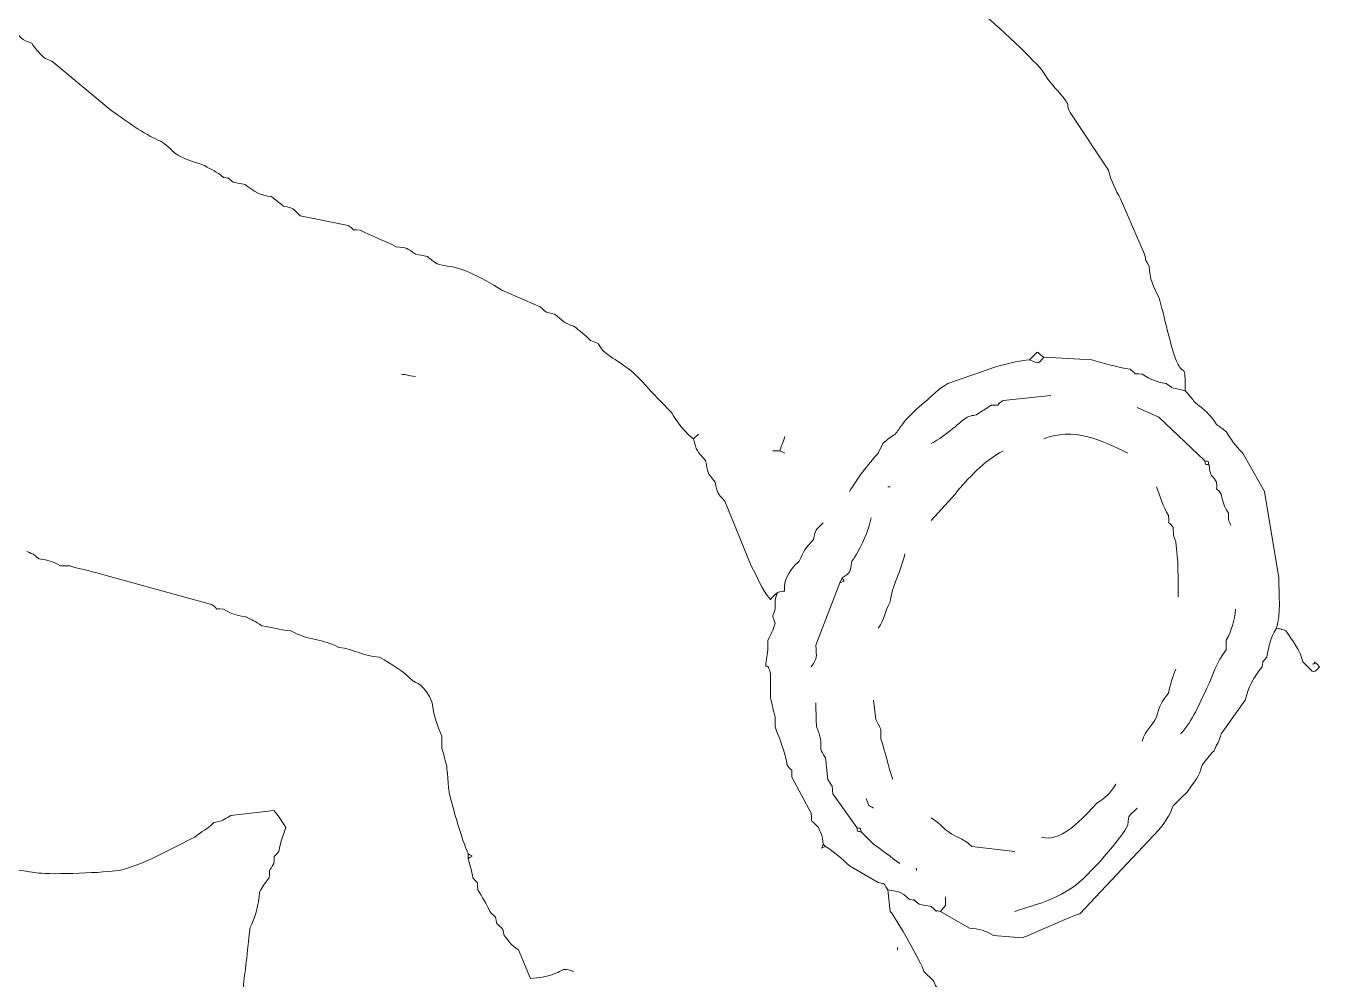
# Model space of a CAD drawing. Header units: centimetres. Extents: x -1591 to 2988, y -2086 to 1278.
# Drawn here: x -713.2 to -513, y -989.2 to -843.8 of the extents above; entities that cross this region are included whole.
import ezdxf

# ---------------------------------------------------------------- set-up
doc = ezdxf.new("R2010")
doc.units = ezdxf.units.CM
doc.header["$MEASUREMENT"] = 0
doc.layers.add('layer 1', color=7, linetype='Continuous')
picture_1 = doc.add_image_def('image1.jpg', size_in_pixel=(4696, 8380))

msp = doc.modelspace()

# ---------------------------------------------------------------- linework, layer by layer
at = {"layer": 'layer 1', "lineweight": 20}
for points, knots in [([(-591.668, -919.556), (-592.884, -920.872), (-592.773, -920.417), (-593.131, -922.116), (-593.131, -922.116), (-594.344, -923.43), (-594.673, -923.863), (-595.326, -925.408), (-595.326, -925.408), (-595.391, -925.505), (-596.833, -926.568), (-597.52, -928.7), (-597.52, -928.7), (-597.711, -930.592), (-597.096, -929.678), (-598.618, -930.163), (-598.618, -930.163), (-599.066, -930.534), (-599.454, -930.929), (-599.715, -931.26), (-599.715, -931.26), (-601.125, -929.695), (-601.605, -927.869), (-602.641, -926.139), (-602.641, -926.139), (-602.641, -926.139), (-606.664, -916.264), (-606.664, -916.264), (-606.664, -916.264), (-607.885, -914.91), (-607.803, -915.056), (-608.127, -913.338), (-608.127, -913.338), (-609.463, -911.857), (-609.237, -911.918), (-609.59, -910.046), (-609.59, -910.046), (-610.849, -908.683), (-611.051, -908.503), (-611.419, -906.754), (-611.419, -906.754), (-613.392, -905.333), (-614.767, -902.774), (-614.776, -902.764), (-614.776, -902.764), (-614.776, -902.764), (-618.003, -899.439), (-618.003, -899.439), (-618.003, -899.439), (-621.891, -894.903), (-623.006, -895.315), (-625.318, -893.221), (-625.318, -893.221), (-626.358, -891.8), (-625.493, -892.473), (-627.147, -891.758), (-627.147, -891.758), (-628.146, -890.781), (-628.699, -890.381), (-629.707, -889.563), (-629.707, -889.563), (-631.125, -889.156), (-631.459, -888.687), (-632.633, -887.735), (-632.633, -887.735), (-634.127, -887.42), (-633.63, -887.583), (-634.828, -886.637), (-634.828, -886.637), (-634.828, -886.637), (-640.68, -884.077), (-640.68, -884.077), (-640.68, -884.077), (-647.443, -879.86), (-648.265, -880.821), (-650.556, -880.054), (-650.556, -880.054), (-651.248, -879.61), (-651.356, -879.491), (-652.019, -878.956), (-652.019, -878.956), (-652.749, -878.815), (-653.117, -878.729), (-653.847, -878.591), (-653.847, -878.591), (-655.122, -877.655), (-655.148, -877.618), (-656.773, -877.493), (-656.773, -877.493), (-658.544, -876.471), (-660.489, -875.955), (-662.26, -874.933), (-662.26, -874.933), (-664.168, -874.783), (-662.62, -875.248), (-664.089, -874.202), (-664.089, -874.202), (-664.089, -874.202), (-671.404, -872.738), (-671.404, -872.738), (-671.404, -872.738), (-672.721, -871.523), (-672.265, -871.633), (-673.964, -871.275), (-673.964, -871.275), (-674.642, -870.729), (-675.117, -870.361), (-675.793, -869.812), (-675.793, -869.812), (-677.547, -869.678), (-678.459, -869.055), (-679.816, -867.984), (-679.816, -867.984), (-680.547, -867.842), (-680.914, -867.756), (-681.645, -867.618), (-681.645, -867.618), (-683.15, -866.428), (-681.69, -867.272), (-683.108, -866.886), (-683.108, -866.886), (-684.279, -865.962), (-684.832, -865.777), (-686.034, -865.058), (-686.034, -865.058), (-691.751, -863.238), (-690.098, -863.097), (-692.618, -861.4), (-692.618, -861.4), (-695.697, -860.098), (-697.544, -858.506), (-700.299, -856.645), (-700.299, -856.645), (-700.299, -856.645), (-709.077, -849.33), (-709.077, -849.33), (-709.077, -849.33), (-709.301, -849.233), (-710.306, -848.71), (-710.54, -848.598), (-710.54, -848.598), (-711.481, -847.636), (-711.675, -847.431), (-712.369, -846.404), (-712.369, -846.404), (-714.022, -845.928), (-713.998, -845.506), (-715.295, -844.209), (-715.295, -844.209), (-717.793, -841.213), (-721.19, -838.849), (-723.708, -835.797), (-723.708, -835.797), (-724.632, -834.429), (-725.709, -833.141), (-726.634, -831.773), (-726.634, -831.773), (-726.634, -831.773), (-728.097, -830.31), (-728.097, -830.31), (-728.097, -830.31), (-729.532, -828.115), (-732.066, -824.186), (-733.583, -822.264), (-733.583, -822.264), (-734.033, -820.7), (-733.774, -821.37), (-735.046, -820.069), (-735.046, -820.069), (-735.046, -820.069), (-741.996, -806.17), (-741.996, -806.17), (-741.996, -806.17), (-742.122, -804.523), (-742.282, -804.597), (-743.093, -803.244), (-743.093, -803.244), (-743.093, -803.244), (-743.093, -801.781), (-743.093, -801.781), (-743.093, -801.781), (-744.165, -799.991), (-744.873, -798.142), (-744.922, -795.929), (-744.922, -795.929), (-745.81, -794.389), (-745.613, -795.202), (-745.653, -793.369), (-745.653, -793.369), (-745.653, -793.369), (-747.848, -783.493), (-747.848, -783.493), (-747.848, -783.493), (-747.848, -781.455), (-747.406, -781.493), (-749.311, -780.933)], [0, 0, 0, 0, 0.02, 0.02, 0.02, 0.02, 0.04, 0.04, 0.04, 0.04, 0.06, 0.06, 0.06, 0.06, 0.08, 0.08, 0.08, 0.08, 0.1, 0.1, 0.1, 0.1, 0.12, 0.12, 0.12, 0.12, 0.14, 0.14, 0.14, 0.14, 0.16, 0.16, 0.16, 0.16, 0.18, 0.18, 0.18, 0.18, 0.2, 0.2, 0.2, 0.2, 0.22, 0.22, 0.22, 0.22, 0.24, 0.24, 0.24, 0.24, 0.26, 0.26, 0.26, 0.26, 0.28, 0.28, 0.28, 0.28, 0.3, 0.3, 0.3, 0.3, 0.32, 0.32, 0.32, 0.32, 0.34, 0.34, 0.34, 0.34, 0.36, 0.36, 0.36, 0.36, 0.38, 0.38, 0.38, 0.38, 0.4, 0.4, 0.4, 0.4, 0.42, 0.42, 0.42, 0.42, 0.44, 0.44, 0.44, 0.44, 0.46, 0.46, 0.46, 0.46, 0.48, 0.48, 0.48, 0.48, 0.5, 0.5, 0.5, 0.5, 0.52, 0.52, 0.52, 0.52, 0.54, 0.54, 0.54, 0.54, 0.56, 0.56, 0.56, 0.56, 0.58, 0.58, 0.58, 0.58, 0.6, 0.6, 0.6, 0.6, 0.62, 0.62, 0.62, 0.62, 0.64, 0.64, 0.64, 0.64, 0.66, 0.66, 0.66, 0.66, 0.68, 0.68, 0.68, 0.68, 0.7, 0.7, 0.7, 0.7, 0.72, 0.72, 0.72, 0.72, 0.74, 0.74, 0.74, 0.74, 0.76, 0.76, 0.76, 0.76, 0.78, 0.78, 0.78, 0.78, 0.8, 0.8, 0.8, 0.8, 0.82, 0.82, 0.82, 0.82, 0.84, 0.84, 0.84, 0.84, 0.86, 0.86, 0.86, 0.86, 0.88, 0.88, 0.88, 0.88, 0.9, 0.9, 0.9, 0.9, 0.92, 0.92, 0.92, 0.92, 0.94, 0.94, 0.94, 0.94, 0.96, 0.96, 0.96, 0.96, 1, 1, 1, 1]), ([(-587.645, -914.801), (-586.476, -912.819), (-584.881, -910.709), (-583.256, -908.949), (-583.256, -908.949), (-583.256, -908.949), (-582.575, -907.459), (-582.575, -907.459), (-582.575, -907.459), (-581.665, -906.694), (-581.583, -906.622), (-580.695, -906.023), (-580.695, -906.023), (-579.769, -905.096), (-579.992, -904.341), (-576.306, -901.268), (-576.306, -901.268), (-575.163, -900.314), (-573.945, -898.948), (-572.649, -898.342), (-572.649, -898.342), (-572.649, -898.342), (-565.333, -895.781), (-565.333, -895.781), (-565.333, -895.781), (-564.19, -895.411), (-561.428, -894.777), (-560.213, -894.684), (-560.213, -894.684), (-558.608, -895.307), (-558.973, -895.43), (-558.018, -894.318), (-558.018, -894.318), (-558.018, -894.318), (-550.703, -894.684), (-550.703, -894.684), (-550.703, -894.684), (-548.916, -895.302), (-546.748, -895.789), (-544.851, -896.147), (-544.851, -896.147), (-543.358, -897.234), (-544.927, -896.691), (-543.022, -896.879), (-543.022, -896.879), (-541.559, -897.755), (-541.071, -898.019), (-539.364, -898.342), (-539.364, -898.342), (-537.746, -899.495), (-538.283, -898.841), (-536.438, -899.439), (-536.438, -899.439), (-536.438, -894.993), (-536.716, -897.142), (-537.536, -895.416), (-537.536, -895.416), (-538.686, -892.994), (-539.673, -887.724), (-540.462, -885.174), (-540.462, -885.174), (-541.325, -883.679), (-541.885, -882.262), (-541.925, -880.419), (-541.925, -880.419), (-542.574, -879.32), (-542.402, -879.798), (-542.656, -878.591), (-542.656, -878.591), (-542.656, -878.591), (-546.314, -870.178), (-546.314, -870.178), (-546.314, -870.178), (-547.033, -868.777), (-547.813, -867.353), (-548.143, -865.789), (-548.143, -865.789), (-548.143, -865.789), (-553.995, -857.011), (-553.995, -857.011), (-553.995, -857.011), (-554.95, -855.129), (-553.338, -856.766), (-555.824, -853.719), (-555.824, -853.719), (-557.102, -852.412), (-557.465, -851.832), (-558.384, -850.427), (-558.384, -850.427), (-559.636, -848.886), (-566.608, -842.213), (-568.26, -841.283), (-568.26, -841.283), (-569.586, -840.902), (-574.718, -837.291), (-575.94, -836.162), (-575.94, -836.162), (-576.726, -835.998), (-576.57, -836.073), (-577.404, -835.797), (-577.404, -835.797), (-578.468, -834.837), (-578.452, -834.892), (-579.598, -834.334), (-579.598, -834.334), (-581.043, -833.592), (-584.298, -832.093), (-585.816, -831.773), (-585.816, -831.773), (-586.86, -831.007), (-586.967, -831.077), (-588.011, -830.31), (-588.011, -830.31), (-589.656, -830.184), (-591.396, -829.302), (-592.765, -828.482), (-592.765, -828.482), (-594.054, -828.382), (-594.574, -828.208), (-595.692, -827.75)], [0, 0, 0, 0, 0.0322581, 0.0322581, 0.0322581, 0.0322581, 0.0645161, 0.0645161, 0.0645161, 0.0645161, 0.0967742, 0.0967742, 0.0967742, 0.0967742, 0.1290323, 0.1290323, 0.1290323, 0.1290323, 0.1612903, 0.1612903, 0.1612903, 0.1612903, 0.1935484, 0.1935484, 0.1935484, 0.1935484, 0.2258065, 0.2258065, 0.2258065, 0.2258065, 0.2580645, 0.2580645, 0.2580645, 0.2580645, 0.2903226, 0.2903226, 0.2903226, 0.2903226, 0.3225806, 0.3225806, 0.3225806, 0.3225807, 0.3548387, 0.3548387, 0.3548387, 0.3548387, 0.3870968, 0.3870968, 0.3870968, 0.3870968, 0.4193548, 0.4193548, 0.4193548, 0.4193548, 0.4516129, 0.4516129, 0.4516129, 0.4516129, 0.483871, 0.483871, 0.483871, 0.483871, 0.516129, 0.516129, 0.516129, 0.516129, 0.5483871, 0.5483871, 0.5483871, 0.5483871, 0.5806452, 0.5806452, 0.5806452, 0.5806452, 0.6129032, 0.6129032, 0.6129032, 0.6129032, 0.6451613, 0.6451613, 0.6451613, 0.6451613, 0.6774194, 0.6774194, 0.6774194, 0.6774194, 0.7096774, 0.7096774, 0.7096774, 0.7096774, 0.7419355, 0.7419355, 0.7419355, 0.7419355, 0.7741935, 0.7741935, 0.7741935, 0.7741936, 0.8064516, 0.8064516, 0.8064516, 0.8064516, 0.8387097, 0.8387097, 0.8387097, 0.8387097, 0.8709677, 0.8709677, 0.8709677, 0.8709678, 0.9032258, 0.9032258, 0.9032258, 0.9032258, 0.9354839, 0.9354839, 0.9354839, 0.9354839, 1, 1, 1, 1]), ([(-575.209, -907.486), (-572.831, -906.238), (-570.572, -903.978), (-569.723, -903.462), (-569.723, -903.462), (-568.824, -903.139), (-569.096, -903.258), (-568.26, -903.097), (-568.26, -903.097), (-567.216, -902.33), (-567.109, -902.4), (-566.065, -901.634), (-566.065, -901.634), (-564.157, -901.483), (-565.704, -901.948), (-564.236, -900.902), (-564.236, -900.902), (-564.236, -900.902), (-556.921, -900.17), (-556.921, -900.17)], [0, 0, 0, 0, 0.1666667, 0.1666667, 0.1666667, 0.1666667, 0.3333333, 0.3333333, 0.3333333, 0.3333333, 0.5, 0.5, 0.5, 0.5, 0.6666667, 0.6666667, 0.6666667, 0.6666667, 1, 1, 1, 1]), ([(-517.053, -941.136), (-516.301, -940.951), (-517.216, -940.242), (-515.956, -941.501), (-515.956, -941.501), (-517.164, -942.865), (-516.865, -942.221), (-518.516, -940.77), (-518.516, -940.77), (-518.889, -939.002), (-520.092, -937.521), (-521.076, -936.015), (-521.076, -936.015), (-521.976, -935.692), (-521.703, -935.81), (-522.54, -935.649), (-522.54, -935.649), (-521.818, -933.425), (-522.174, -930.453), (-522.174, -927.968), (-522.174, -927.968), (-522.174, -927.968), (-524.368, -914.801), (-524.368, -914.801), (-524.368, -914.801), (-524.368, -914.801), (-527.66, -908.949), (-527.66, -908.949), (-527.66, -908.949), (-528.939, -907.641), (-529.302, -907.062), (-530.22, -905.657), (-530.22, -905.657), (-530.878, -905.137), (-531.015, -905.007), (-531.684, -904.56), (-531.684, -904.56), (-532.379, -903.423), (-532.509, -903.369), (-533.512, -902.365), (-533.512, -902.365), (-536.275, -900.142), (-534.145, -901.923), (-536.438, -899.439)], [0, 0, 0, 0, 0.0833333, 0.0833333, 0.0833333, 0.0833333, 0.1666667, 0.1666667, 0.1666667, 0.1666667, 0.25, 0.25, 0.25, 0.25, 0.3333333, 0.3333333, 0.3333333, 0.3333333, 0.4166667, 0.4166667, 0.4166667, 0.4166667, 0.5, 0.5, 0.5, 0.5, 0.5833333, 0.5833333, 0.5833333, 0.5833333, 0.6666667, 0.6666667, 0.6666667, 0.6666667, 0.75, 0.75, 0.75, 0.75, 0.8333333, 0.8333333, 0.8333333, 0.8333333, 1, 1, 1, 1]), ([(-533.512, -910.046), (-533.16, -910.979), (-533.714, -910.425), (-532.781, -910.778), (-532.781, -910.778), (-533.133, -909.845), (-532.58, -910.398), (-533.512, -910.046), (-533.512, -910.046), (-533.512, -910.046), (-540.462, -903.462), (-540.462, -903.462), (-540.462, -903.462), (-540.462, -903.462), (-543.754, -901.999), (-543.754, -901.999)], [0, 0, 0, 0, 0.2, 0.2, 0.2, 0.2, 0.4, 0.4, 0.4, 0.4, 0.6, 0.6, 0.6, 0.6, 1, 1, 1, 1]), ([(-599.349, -908.583), (-599.349, -908.583), (-598.252, -908.583), (-598.252, -908.583), (-598.252, -908.583), (-597.939, -907.405), (-597.833, -907.566), (-597.52, -906.388)], [0, 0, 0, 0, 0.3333333, 0.3333333, 0.3333333, 0.3333333, 1, 1, 1, 1]), ([(-575.209, -919.19), (-575.209, -919.19), (-571.551, -915.167), (-571.551, -915.167), (-571.551, -915.167), (-569.458, -912.713), (-567.23, -910.185), (-564.236, -908.583)], [0, 0, 0, 0, 0.3333333, 0.3333333, 0.3333333, 0.3333333, 1, 1, 1, 1]), ([(-529.489, -919.922), (-529.928, -918.814), (-529.855, -919.553), (-529.855, -918.093), (-529.855, -918.093), (-530.586, -916.826), (-530.674, -916.636), (-530.952, -915.167), (-530.952, -915.167), (-532.039, -913.674), (-531.496, -915.242), (-531.684, -913.338), (-531.684, -913.338), (-532.655, -911.852), (-532.61, -912.508), (-532.781, -910.778)], [0, 0, 0, 0, 0.2, 0.2, 0.2, 0.2, 0.4, 0.4, 0.4, 0.4, 0.6, 0.6, 0.6, 0.6, 1, 1, 1, 1]), ([(-537.536, -930.894), (-537.536, -928.141), (-537.445, -925.18), (-537.901, -922.482), (-537.901, -922.482), (-538.32, -921.19), (-538.236, -921.725), (-538.267, -920.287), (-538.267, -920.287), (-539.355, -918.794), (-538.811, -920.363), (-538.999, -918.458), (-538.999, -918.458), (-539.811, -917.05), (-540.301, -915.591), (-540.828, -914.069)], [0, 0, 0, 0, 0.2, 0.2, 0.2, 0.2, 0.4, 0.4, 0.4, 0.4, 0.6, 0.6, 0.6, 0.6, 1, 1, 1, 1]), ([(-588.742, -927.968), (-588.742, -927.968), (-589.108, -928.7), (-589.108, -928.7), (-589.108, -928.7), (-588.025, -928.291), (-588.576, -928.646), (-588.742, -927.968), (-588.742, -927.968), (-587.39, -927.05), (-587.618, -927.2), (-587.279, -925.408), (-587.279, -925.408), (-586.058, -923.746), (-584.734, -920.841), (-584.353, -918.824)], [0, 0, 0, 0, 0.2, 0.2, 0.2, 0.2, 0.4, 0.4, 0.4, 0.4, 0.6, 0.6, 0.6, 0.6, 1, 1, 1, 1]), ([(-645.801, -970.031), (-645.801, -970.031), (-645.801, -970.762), (-645.801, -970.762), (-645.801, -970.762), (-645.036, -970.185), (-645.036, -970.608), (-645.801, -970.031), (-645.801, -970.031), (-646.691, -968.295), (-648.591, -961.378), (-648.727, -960.521), (-648.727, -960.521), (-648.727, -960.521), (-649.092, -956.498), (-649.092, -956.498), (-649.092, -956.498), (-649.388, -955.587), (-649.529, -954.847), (-649.824, -953.937), (-649.824, -953.937), (-649.824, -953.937), (-649.824, -952.108), (-649.824, -952.108), (-649.824, -952.108), (-650.496, -950.432), (-651.141, -948.893), (-651.287, -946.988), (-651.287, -946.988), (-652.33, -944.174), (-653.954, -943.876), (-654.213, -943.696), (-654.213, -943.696), (-655.994, -941.954), (-657.365, -941.218), (-659.334, -940.038), (-659.334, -940.038), (-661.899, -939.982), (-663.107, -938.763), (-665.552, -938.575), (-665.552, -938.575), (-667.932, -937.202), (-670.147, -937.585), (-672.867, -936.015), (-672.867, -936.015), (-674.724, -935.974), (-675.495, -935.419), (-677.256, -935.283), (-677.256, -935.283), (-678.394, -934.448), (-678.642, -934.498), (-679.816, -933.82), (-679.816, -933.82), (-681.378, -933.7), (-681.821, -933.466), (-683.108, -932.723), (-683.108, -932.723), (-685.016, -932.573), (-683.469, -933.038), (-684.937, -931.992), (-684.937, -931.992), (-684.937, -931.992), (-701.03, -927.602), (-701.03, -927.602), (-701.03, -927.602), (-702.921, -926.948), (-704.657, -926.743), (-706.517, -926.139), (-706.517, -926.139), (-706.517, -926.139), (-707.98, -926.139), (-707.98, -926.139), (-707.98, -926.139), (-709.35, -925.349), (-709.711, -925.337), (-711.272, -925.042), (-711.272, -925.042), (-712.396, -924.135), (-711.818, -924.487), (-713.1, -923.945)], [0, 0, 0, 0, 0.047619, 0.047619, 0.047619, 0.0476191, 0.0952381, 0.0952381, 0.0952381, 0.0952381, 0.1428571, 0.1428571, 0.1428571, 0.1428572, 0.1904762, 0.1904762, 0.1904762, 0.1904762, 0.2380952, 0.2380952, 0.2380952, 0.2380952, 0.2857143, 0.2857143, 0.2857143, 0.2857143, 0.3333333, 0.3333333, 0.3333333, 0.3333333, 0.3809524, 0.3809524, 0.3809524, 0.3809524, 0.4285714, 0.4285714, 0.4285714, 0.4285714, 0.4761905, 0.4761905, 0.4761905, 0.4761905, 0.5238095, 0.5238095, 0.5238095, 0.5238095, 0.5714286, 0.5714286, 0.5714286, 0.5714286, 0.6190476, 0.6190476, 0.6190476, 0.6190476, 0.6666667, 0.6666667, 0.6666667, 0.6666667, 0.7142857, 0.7142857, 0.7142857, 0.7142857, 0.7619048, 0.7619048, 0.7619048, 0.7619048, 0.8095238, 0.8095238, 0.8095238, 0.8095238, 0.8571429, 0.8571429, 0.8571429, 0.8571429, 0.9047619, 0.9047619, 0.9047619, 0.9047619, 1, 1, 1, 1]), ([(-583.256, -935.649), (-582.175, -934.132), (-582.422, -933.35), (-581.427, -931.626), (-581.427, -931.626), (-581.247, -929.286), (-579.714, -926.859), (-579.232, -924.311)], [0, 0, 0, 0, 0.3333333, 0.3333333, 0.3333333, 0.3333333, 1, 1, 1, 1]), ([(-593.497, -941.501), (-592.38, -939.934), (-592.765, -940.243), (-592.765, -938.21), (-592.765, -938.21), (-592.765, -938.21), (-589.108, -928.7), (-589.108, -928.7)], [0, 0, 0, 0, 0.3333333, 0.3333333, 0.3333333, 0.3333333, 1, 1, 1, 1]), ([(-522.54, -935.649), (-523.465, -937.252), (-523.659, -938.219), (-524.003, -940.038), (-524.003, -940.038), (-525.192, -941.543), (-524.349, -940.083), (-524.734, -941.501), (-524.734, -941.501), (-525.927, -943.013), (-526.905, -944.775), (-527.294, -946.622), (-527.294, -946.622), (-527.294, -946.622), (-530.952, -951.743), (-530.952, -951.743), (-530.952, -951.743), (-531.279, -952.971), (-531.558, -953.141), (-532.049, -954.303), (-532.049, -954.303), (-532.835, -955.154), (-533.183, -955.641), (-533.878, -956.498), (-533.878, -956.498), (-534.248, -958.25), (-535.098, -959.03), (-536.073, -960.521), (-536.073, -960.521), (-536.073, -960.521), (-538.267, -962.715), (-538.267, -962.715), (-538.267, -962.715), (-538.574, -963.168), (-538.524, -964.024), (-540.462, -966.373), (-540.462, -966.373), (-540.462, -966.373), (-552.532, -979.175), (-552.532, -979.175), (-552.532, -979.175), (-553.201, -979.241), (-559.648, -982.257), (-561.31, -982.832), (-561.31, -982.832), (-561.31, -982.832), (-565.699, -982.466), (-565.699, -982.466), (-565.699, -982.466), (-566.978, -981.729), (-567.822, -981.487), (-569.357, -981.369), (-569.357, -981.369), (-569.357, -981.369), (-573.746, -978.809), (-573.746, -978.809), (-573.746, -978.809), (-575.176, -978.509), (-573.737, -979.241), (-575.209, -978.077), (-575.209, -978.077), (-575.94, -977.936), (-576.307, -977.85), (-577.038, -977.712), (-577.038, -977.712), (-578.543, -976.522), (-577.082, -977.365), (-578.501, -976.98), (-578.501, -976.98), (-579.982, -975.645), (-579.921, -975.871), (-581.793, -975.517), (-581.793, -975.517), (-582.856, -974.051), (-581.839, -974.837), (-583.256, -974.42), (-583.256, -974.42), (-583.256, -974.42), (-587.645, -971.859), (-587.645, -971.859), (-587.645, -971.859), (-588.81, -970.72), (-590.005, -969.727), (-591.302, -968.933), (-591.302, -968.933), (-591.302, -968.933), (-591.668, -968.568), (-591.668, -968.568), (-591.668, -968.568), (-591.781, -967.098), (-591.882, -967.298), (-592.4, -966.007), (-592.4, -966.007), (-593.81, -964.443), (-593.315, -965.656), (-593.497, -963.813), (-593.497, -963.813), (-593.497, -963.813), (-596.423, -958.326), (-596.423, -958.326), (-596.423, -958.326), (-596.573, -956.418), (-596.109, -957.966), (-597.155, -956.498), (-597.155, -956.498), (-597.592, -954.18), (-598.245, -952.779), (-598.983, -950.645), (-598.983, -950.645), (-598.983, -950.645), (-598.983, -949.182), (-598.983, -949.182), (-598.983, -949.182), (-599.352, -948.046), (-599.347, -947.392), (-599.715, -946.256), (-599.715, -946.256), (-599.715, -946.256), (-599.715, -942.599), (-599.715, -942.599), (-599.715, -942.599), (-600.288, -939.825), (-600.791, -943.436), (-600.081, -938.941), (-600.081, -938.941), (-600.081, -938.941), (-600.081, -937.478), (-600.081, -937.478), (-600.081, -937.478), (-599.514, -936.374), (-599.385, -936.077), (-598.983, -934.918), (-598.983, -934.918), (-599.461, -933.338), (-599.461, -934.302), (-598.983, -932.723), (-598.983, -932.723), (-598.983, -931.209), (-599.057, -931.518), (-598.618, -930.163)], [0, 0, 0, 0, 0.0277778, 0.0277778, 0.0277778, 0.0277778, 0.0555556, 0.0555556, 0.0555556, 0.0555556, 0.0833333, 0.0833333, 0.0833333, 0.0833333, 0.1111111, 0.1111111, 0.1111111, 0.1111111, 0.1388889, 0.1388889, 0.1388889, 0.1388889, 0.1666667, 0.1666667, 0.1666667, 0.1666667, 0.1944444, 0.1944444, 0.1944444, 0.1944445, 0.2222222, 0.2222222, 0.2222222, 0.2222222, 0.25, 0.25, 0.25, 0.25, 0.2777778, 0.2777778, 0.2777778, 0.2777778, 0.3055556, 0.3055556, 0.3055556, 0.3055556, 0.3333333, 0.3333333, 0.3333333, 0.3333333, 0.3611111, 0.3611111, 0.3611111, 0.3611111, 0.3888889, 0.3888889, 0.3888889, 0.3888889, 0.4166667, 0.4166667, 0.4166667, 0.4166667, 0.4444444, 0.4444444, 0.4444444, 0.4444445, 0.4722222, 0.4722222, 0.4722222, 0.4722222, 0.5, 0.5, 0.5, 0.5, 0.5277778, 0.5277778, 0.5277778, 0.5277778, 0.5555556, 0.5555556, 0.5555556, 0.5555556, 0.5833333, 0.5833333, 0.5833333, 0.5833333, 0.6111111, 0.6111111, 0.6111111, 0.6111111, 0.6388889, 0.6388889, 0.6388889, 0.6388889, 0.6666667, 0.6666667, 0.6666667, 0.6666667, 0.6944444, 0.6944444, 0.6944444, 0.6944445, 0.7222222, 0.7222222, 0.7222222, 0.7222222, 0.75, 0.75, 0.75, 0.75, 0.7777778, 0.7777778, 0.7777778, 0.7777778, 0.8055556, 0.8055556, 0.8055556, 0.8055556, 0.8333333, 0.8333333, 0.8333333, 0.8333333, 0.8611111, 0.8611111, 0.8611111, 0.8611111, 0.8888889, 0.8888889, 0.8888889, 0.8888889, 0.9166667, 0.9166667, 0.9166667, 0.9166667, 0.9444444, 0.9444444, 0.9444444, 0.9444445, 1, 1, 1, 1]), ([(-537.17, -951.743), (-535.291, -949.707), (-534.324, -947.201), (-533.147, -944.793), (-533.147, -944.793), (-532.211, -942.782), (-531.656, -940.759), (-530.22, -938.941), (-530.22, -938.941), (-530.22, -938.941), (-530.22, -937.478), (-530.22, -937.478), (-530.22, -937.478), (-529.374, -936.011), (-528.893, -934.483), (-528.757, -932.723)], [0, 0, 0, 0, 0.2, 0.2, 0.2, 0.2, 0.4, 0.4, 0.4, 0.4, 0.6, 0.6, 0.6, 0.6, 1, 1, 1, 1]), ([(-543.022, -952.84), (-542.54, -951.162), (-541.447, -950.574), (-540.828, -949.182), (-540.828, -949.182), (-540.489, -947.573), (-540.034, -946.836), (-538.999, -945.525), (-538.999, -945.525), (-538.754, -944.227), (-538.325, -943.09), (-537.901, -941.867)], [0, 0, 0, 0, 0.25, 0.25, 0.25, 0.25, 0.5, 0.5, 0.5, 0.5, 1, 1, 1, 1]), ([(-581.061, -958.692), (-581.773, -956.635), (-582.159, -954.587), (-582.89, -952.474), (-582.89, -952.474), (-582.89, -952.474), (-582.89, -951.011), (-582.89, -951.011), (-582.89, -951.011), (-583.023, -950.778), (-583.489, -949.801), (-583.621, -949.548), (-583.621, -949.548), (-583.621, -949.548), (-583.987, -946.622), (-583.987, -946.622)], [0, 0, 0, 0, 0.2, 0.2, 0.2, 0.2, 0.4, 0.4, 0.4, 0.4, 0.6, 0.6, 0.6, 0.6, 1, 1, 1, 1]), ([(-586.548, -966.007), (-586.195, -966.94), (-586.749, -966.387), (-585.816, -966.739), (-585.816, -966.739), (-586.168, -965.806), (-585.615, -966.359), (-586.548, -966.007), (-586.548, -966.007), (-586.548, -966.007), (-590.205, -960.887), (-590.205, -960.887), (-590.205, -960.887), (-590.33, -959.267), (-590.117, -960.112), (-590.937, -958.692), (-590.937, -958.692), (-590.937, -958.692), (-591.302, -955.4), (-591.302, -955.4), (-591.302, -955.4), (-592.191, -953.86), (-591.994, -954.674), (-592.034, -952.84), (-592.034, -952.84), (-592.559, -949.74), (-592.765, -952.731), (-592.765, -946.988)], [0, 0, 0, 0, 0.125, 0.125, 0.125, 0.125, 0.25, 0.25, 0.25, 0.25, 0.375, 0.375, 0.375, 0.375, 0.5, 0.5, 0.5, 0.5, 0.625, 0.625, 0.625, 0.625, 0.75, 0.75, 0.75, 0.75, 1, 1, 1, 1]), ([(-558.384, -967.47), (-555.125, -968.664), (-550.833, -963.211), (-549.972, -962.35), (-549.972, -962.35), (-548.507, -961.36), (-547.99, -960.967), (-547.045, -959.424)], [0, 0, 0, 0, 0.3333333, 0.3333333, 0.3333333, 0.3333333, 1, 1, 1, 1]), ([(-657.139, -1042.817), (-656.153, -1043.423), (-656.585, -1042.781), (-656.408, -1043.914), (-656.408, -1043.914), (-658.685, -1043.243), (-667.301, -1033.454), (-667.746, -1032.576), (-667.746, -1032.576), (-668.194, -1030.891), (-668.664, -1030.588), (-669.941, -1029.284), (-669.941, -1029.284), (-669.941, -1029.284), (-673.598, -1022.334), (-673.598, -1022.334), (-673.598, -1022.334), (-674.223, -1020.991), (-674.576, -1019.871), (-674.696, -1018.311), (-674.696, -1018.311), (-675.731, -1016.858), (-675.427, -1017.722), (-675.427, -1015.751), (-675.427, -1015.751), (-676.219, -1014.378), (-676.763, -1013.013), (-676.89, -1011.362), (-676.89, -1011.362), (-677.835, -1010.035), (-677.951, -1009.4), (-677.988, -1007.704), (-677.988, -1007.704), (-678.967, -1006.007), (-678.526, -1006.136), (-679.085, -1004.412), (-679.085, -1004.412), (-679.085, -1004.412), (-679.816, -996), (-679.816, -996), (-679.816, -996), (-680.233, -993.366), (-680.272, -990.643), (-679.816, -987.953), (-679.816, -987.953), (-679.816, -987.953), (-679.085, -981.369), (-679.085, -981.369), (-679.085, -981.369), (-678.258, -979.757), (-677.766, -977.76), (-677.622, -975.883), (-677.622, -975.883), (-677.04, -974.911), (-676.904, -974.633), (-676.159, -973.688), (-676.159, -973.688), (-676.034, -972.069), (-676.247, -972.914), (-675.427, -971.494), (-675.427, -971.494), (-675.277, -969.585), (-675.742, -971.133), (-674.696, -969.665), (-674.696, -969.665), (-674.451, -968.367), (-674.022, -967.23), (-673.598, -966.007), (-673.598, -966.007), (-674.426, -964.88), (-674.41, -964.576), (-675.427, -963.447), (-675.427, -963.447), (-675.427, -963.447), (-682.011, -964.178), (-682.011, -964.178), (-682.011, -964.178), (-683.206, -964.894), (-683.171, -964.981), (-684.571, -965.276), (-684.571, -965.276), (-685.811, -966.42), (-686.263, -966.496), (-687.497, -967.47), (-687.497, -967.47), (-690.169, -968.807), (-696.063, -972.063), (-699.202, -972.591), (-699.202, -972.591), (-700.805, -972.861), (-709.405, -973.252), (-711.272, -972.957), (-711.272, -972.957), (-714.259, -972.484), (-724.096, -971.387), (-726.268, -971.859), (-726.268, -971.859), (-726.268, -971.859), (-732.12, -972.957), (-732.12, -972.957), (-732.12, -972.957), (-733.684, -973.464), (-735.311, -973.547), (-736.875, -974.054), (-736.875, -974.054), (-736.875, -974.054), (-748.945, -973.688), (-748.945, -973.688), (-748.945, -973.688), (-752.381, -972.574), (-755.332, -972.861), (-758.455, -970.396)], [0, 0, 0, 0, 0.0344828, 0.0344828, 0.0344828, 0.0344828, 0.0689655, 0.0689655, 0.0689655, 0.0689655, 0.1034483, 0.1034483, 0.1034483, 0.1034483, 0.137931, 0.137931, 0.137931, 0.137931, 0.1724138, 0.1724138, 0.1724138, 0.1724138, 0.2068966, 0.2068966, 0.2068966, 0.2068966, 0.2413793, 0.2413793, 0.2413793, 0.2413793, 0.2758621, 0.2758621, 0.2758621, 0.2758621, 0.3103448, 0.3103448, 0.3103448, 0.3103448, 0.3448276, 0.3448276, 0.3448276, 0.3448276, 0.3793103, 0.3793103, 0.3793103, 0.3793104, 0.4137931, 0.4137931, 0.4137931, 0.4137931, 0.4482759, 0.4482759, 0.4482759, 0.4482759, 0.4827586, 0.4827586, 0.4827586, 0.4827586, 0.5172414, 0.5172414, 0.5172414, 0.5172414, 0.5517241, 0.5517241, 0.5517241, 0.5517241, 0.5862069, 0.5862069, 0.5862069, 0.5862069, 0.6206897, 0.6206897, 0.6206897, 0.6206897, 0.6551724, 0.6551724, 0.6551724, 0.6551724, 0.6896552, 0.6896552, 0.6896552, 0.6896552, 0.7241379, 0.7241379, 0.7241379, 0.7241379, 0.7586207, 0.7586207, 0.7586207, 0.7586207, 0.7931034, 0.7931034, 0.7931034, 0.7931035, 0.8275862, 0.8275862, 0.8275862, 0.8275862, 0.862069, 0.862069, 0.862069, 0.862069, 0.8965517, 0.8965517, 0.8965517, 0.8965517, 0.9310345, 0.9310345, 0.9310345, 0.9310345, 1, 1, 1, 1]), ([(-562.407, -969.665), (-562.407, -969.665), (-568.991, -968.933), (-568.991, -968.933), (-568.991, -968.933), (-570.055, -967.974), (-570.04, -968.028), (-571.186, -967.47), (-571.186, -967.47), (-573.786, -966.156), (-573.124, -965.82), (-575.209, -964.544)], [0, 0, 0, 0, 0.25, 0.25, 0.25, 0.25, 0.5, 0.5, 0.5, 0.5, 1, 1, 1, 1]), ([(-562.407, -978.809), (-558.587, -977.57), (-556.877, -977.243), (-553.629, -975.151), (-553.629, -975.151), (-551.27, -973.631), (-545.873, -967.269), (-545.217, -965.642), (-545.217, -965.642), (-545.035, -963.803), (-545.203, -964.562), (-543.754, -963.081)], [0, 0, 0, 0, 0.25, 0.25, 0.25, 0.25, 0.5, 0.5, 0.5, 0.5, 1, 1, 1, 1]), ([(-579.964, -971.494), (-581.352, -970.555), (-582.556, -969.504), (-583.987, -968.568), (-583.987, -968.568), (-583.987, -968.568), (-585.816, -966.739), (-585.816, -966.739)], [0, 0, 0, 0, 0.3333333, 0.3333333, 0.3333333, 0.3333333, 1, 1, 1, 1]), ([(-629.707, -987.953), (-632.371, -986.977), (-630.657, -988.617), (-636.291, -989.05), (-636.291, -989.05), (-636.291, -989.05), (-638.12, -984.661), (-638.12, -984.661), (-638.12, -984.661), (-639.527, -983.689), (-639.242, -983.788), (-640.314, -982.466), (-640.314, -982.466), (-640.715, -980.994), (-640.208, -981.973), (-641.412, -980.638), (-641.412, -980.638), (-641.812, -979.165), (-641.306, -980.144), (-642.509, -978.809), (-642.509, -978.809), (-643.024, -977.591), (-643.654, -976.658), (-644.338, -975.517), (-644.338, -975.517), (-644.487, -973.609), (-644.023, -975.156), (-645.069, -973.688), (-645.069, -973.688), (-645.266, -972.644), (-645.48, -971.749), (-645.801, -970.762)], [0, 0, 0, 0, 0.1111111, 0.1111111, 0.1111111, 0.1111111, 0.2222222, 0.2222222, 0.2222222, 0.2222222, 0.3333333, 0.3333333, 0.3333333, 0.3333333, 0.4444444, 0.4444444, 0.4444444, 0.4444445, 0.5555556, 0.5555556, 0.5555556, 0.5555556, 0.6666667, 0.6666667, 0.6666667, 0.6666667, 0.7777778, 0.7777778, 0.7777778, 0.7777778, 1, 1, 1, 1]), ([(-530.952, -1050.132), (-530.6, -1051.065), (-531.153, -1050.511), (-530.22, -1050.864), (-530.22, -1050.864), (-530.573, -1049.931), (-530.019, -1050.484), (-530.952, -1050.132), (-530.952, -1050.132), (-533.965, -1048.551), (-533.309, -1047.849), (-534.61, -1046.474), (-534.61, -1046.474), (-536.001, -1045.513), (-536.928, -1044.257), (-537.901, -1042.817), (-537.901, -1042.817), (-538.761, -1042.025), (-538.843, -1041.953), (-539.73, -1041.354), (-539.73, -1041.354), (-540.324, -1039.951), (-540.719, -1039.67), (-541.559, -1038.428), (-541.559, -1038.428), (-541.559, -1038.428), (-543.022, -1036.965), (-543.022, -1036.965), (-543.022, -1036.965), (-543.737, -1035.311), (-543.065, -1036.176), (-544.485, -1035.136), (-544.485, -1035.136), (-545.031, -1034.177), (-544.756, -1034.569), (-545.582, -1033.673), (-545.582, -1033.673), (-546.046, -1032.06), (-546.126, -1032.398), (-547.411, -1031.113), (-547.411, -1031.113), (-548.048, -1029.607), (-548.795, -1028.729), (-549.972, -1027.455), (-549.972, -1027.455), (-550.74, -1025.637), (-551.773, -1024.224), (-553.263, -1022.7), (-553.263, -1022.7), (-553.998, -1020.963), (-554.959, -1019.828), (-556.189, -1018.311), (-556.189, -1018.311), (-556.759, -1016.167), (-558.623, -1014.489), (-559.481, -1012.459), (-559.481, -1012.459), (-560.989, -1010.917), (-563.102, -1008.059), (-563.87, -1006.241), (-563.87, -1006.241), (-563.87, -1006.241), (-565.699, -1004.412), (-565.699, -1004.412), (-565.699, -1004.412), (-565.864, -1003.626), (-565.788, -1003.783), (-566.065, -1002.949), (-566.065, -1002.949), (-567.281, -1001.632), (-567.17, -1002.088), (-567.528, -1000.389), (-567.528, -1000.389), (-568.734, -998.901), (-569.645, -997.449), (-570.82, -996), (-570.82, -996), (-570.985, -995.214), (-570.909, -995.37), (-571.186, -994.537), (-571.186, -994.537), (-572.646, -992.954), (-574.054, -991.282), (-574.843, -989.416), (-574.843, -989.416), (-574.843, -989.416), (-576.306, -987.953), (-576.306, -987.953), (-576.306, -987.953), (-576.655, -986.641), (-580.462, -980.031), (-581.427, -978.809), (-581.427, -978.809), (-581.427, -978.809), (-581.793, -975.517), (-581.793, -975.517)], [0, 0, 0, 0, 0.04, 0.04, 0.04, 0.04, 0.08, 0.08, 0.08, 0.08, 0.12, 0.12, 0.12, 0.12, 0.16, 0.16, 0.16, 0.16, 0.2, 0.2, 0.2, 0.2, 0.24, 0.24, 0.24, 0.24, 0.28, 0.28, 0.28, 0.28, 0.32, 0.32, 0.32, 0.32, 0.36, 0.36, 0.36, 0.36, 0.4, 0.4, 0.4, 0.4, 0.44, 0.44, 0.44, 0.44, 0.48, 0.48, 0.48, 0.48, 0.52, 0.52, 0.52, 0.52, 0.56, 0.56, 0.56, 0.56, 0.6, 0.6, 0.6, 0.6, 0.64, 0.64, 0.64, 0.64, 0.68, 0.68, 0.68, 0.68, 0.72, 0.72, 0.72, 0.72, 0.76, 0.76, 0.76, 0.76, 0.8, 0.8, 0.8, 0.8, 0.84, 0.84, 0.84, 0.84, 0.88, 0.88, 0.88, 0.88, 0.92, 0.92, 0.92, 0.92, 1, 1, 1, 1])]:
    msp.add_open_spline(points, degree=3, knots=knots, dxfattribs=at)
for points in [[(-560.213, -894.684), (-558.285, -892.989), (-559.538, -893.385), (-558.018, -894.318)], [(-653.847, -897.244), (-655.117, -897.119), (-655.115, -896.994), (-656.042, -896.879)], [(-611.419, -906.754), (-611.419, -906.754), (-610.688, -906.023), (-610.688, -906.023)], [(-545.217, -908.949), (-549.383, -906.811), (-553.496, -904.999), (-558.018, -906.754)], [(-597.52, -908.949), (-597.52, -908.949), (-598.252, -908.583), (-598.252, -908.583)], [(-581.427, -914.069), (-581.427, -914.069), (-581.793, -914.069), (-581.793, -914.069)], [(-583.987, -963.081), (-585.048, -962.289), (-584.428, -963.22), (-585.084, -961.618)], [(-591.302, -968.933), (-592.25, -969.165), (-591.9, -969.515), (-591.668, -968.568)], [(-577.404, -972.591), (-577.404, -972.591), (-577.404, -972.225), (-577.404, -972.225)], [(-573.746, -978.809), (-572.743, -977.402), (-573.057, -978.579), (-573.014, -976.614)], [(-580.33, -984.661), (-580.33, -984.661), (-580.33, -984.295), (-580.33, -984.295)]]:
    msp.add_open_spline(points, degree=3, dxfattribs=at)

# ---------------------------------------------------------------- pictures from other files: only their frames are drawn
image = msp.add_image(picture_1, insert=(-1591.237, -2067.523), size_in_units=(1712.853, 3056.581), dxfattribs=dict(fade=64))
image.dxf.flags = 7

doc.saveas('drawing.dxf')
